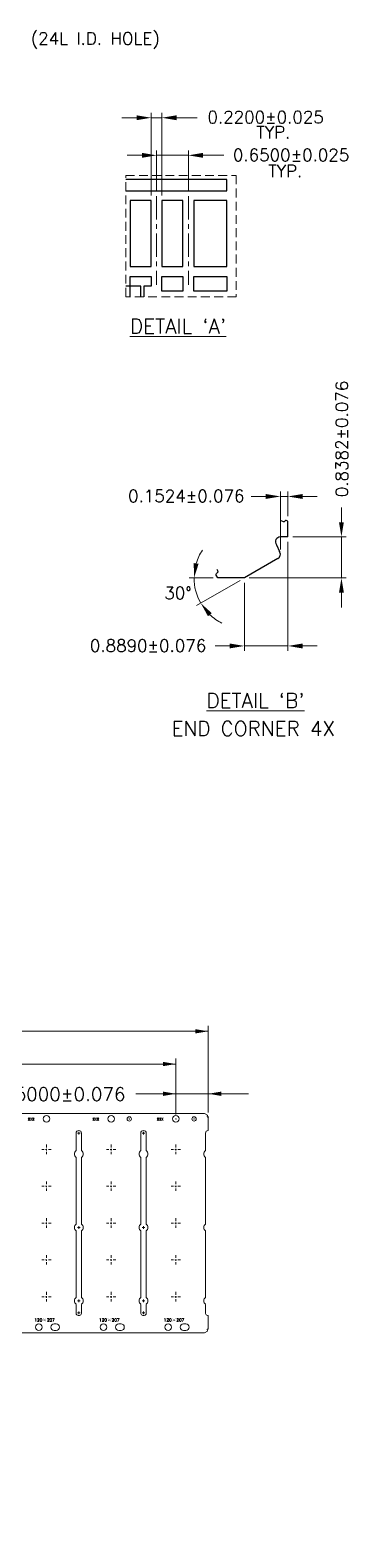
# Model space of a CAD drawing. Extents: x -116 to 0, y -11 to 99.
# Drawn here: x -56.8 to -35.1, y -10.8 to 91.5 of the extents above; entities that cross this region are included whole.
import ezdxf
from ezdxf.enums import TextEntityAlignment as Align

# ---------------------------------------------------------------- set-up
doc = ezdxf.new("R2010")
doc.units = 0
for name, pattern in [('ACISOWELD', [3, 2, -1]), ('CENTER', [50.8, 31.75, -6.35, 6.35, -6.35]), ('HIDDEN', [9.525, 6.35, -3.175])]:
    doc.linetypes.add(name, pattern=pattern)
doc.layers.get('0').update_dxf_attribs({"lineweight": 15})
doc.layers.add('1', color=7, linetype='Continuous')
doc.layers.add('PKG-OUT', color=3, linetype='HIDDEN')
for name, color, linetype, lineweight in [('AM_4', 3, 'Continuous', 5), ('CEN', 1, 'CENTER', 13), ('OUTTER', 7, 'Continuous', 15), ('标注', 3, 'Continuous', 9)]:
    doc.layers.add(name, color=color, linetype=linetype, lineweight=lineweight)
doc.styles.add('SIMPLEX', font='SIMPLEX.SHX', dxfattribs={"height": 0.15})

# ---------------------------------------------------------------- blocks, each defined once
blk = doc.blocks.new('yx')
at = {"color": 0, "lineweight": 15}
for p, q in [((17.6, 96.75), (-180.27, 96.75)), ((27.96, 96.75), (17.6, 96.75)), ((28.64, 96.36), (27.96, 96.75)), ((28.61, 96.07), (28.67, 96.21)), ((28.85, 95.91), (28.69, 95.91)), ((28.85, 92.79), (28.85, 95.91)), ((28.21, 88.13), (28.21, 92.16)), ((28.21, 71.13), (28.21, 86.54)), ((28.21, 54.12), (28.21, 69.54)), ((28.21, 50.55), (28.21, 52.53)), ((28.85, 46.79), (28.85, 49.91)), ((-180.27, 45.95), (27.96, 45.95)), ((27.96, 45.95), (28.64, 46.35)), ((28.67, 46.49), (28.61, 46.63)), ((28.69, 46.79), (28.85, 46.79))]:
    blk.add_line(p, q, dxfattribs=at)
at = {"lineweight": 15}
for points in [[(-6.87, 46.46, -1), (-6.87, 47.98), (-6.37, 47.98, -1), (-6.37, 46.46)], [(8.13, 46.46, -1), (8.13, 47.98), (8.63, 47.98, -1), (8.63, 46.46)], [(23.13, 46.46, -1), (23.13, 47.98), (23.63, 47.98, -1), (23.63, 46.46)]]:
    blk.add_lwpolyline(points, format="xyb", close=True, dxfattribs=at)
for centre in [(-8.65, 95.48), (6.35, 95.48), (21.35, 95.48), (-10.43, 47.22), (4.57, 47.22), (19.57, 47.22)]:
    blk.add_circle(centre, 0.762, dxfattribs=at)
at = {"color": 1, "lineweight": 15}
for centre in [(10.55, 95.48), (25.55, 95.48)]:
    blk.add_circle(centre, 0.5, dxfattribs=at)
at = {"color": 0, "lineweight": 15}
for centre, radius, start, end in [((28.69, 96.01), 0.1, 143.8633, 270), ((28.59, 96.27), 0.1, 323.8633, 60), ((28.85, 92.16), 0.635, 90, 180), ((28.85, 87.34), 1.02, 128.6822, 231.3178), ((28.85, 70.33), 1.02, 128.6822, 231.3178), ((28.85, 53.33), 1.02, 128.6822, 231.3178), ((28.85, 50.55), 0.635, 180, 204.4624), ((28.85, 50.55), 0.635, 204.4624, 270), ((28.69, 46.69), 0.1, 90, 216.1367), ((28.59, 46.44), 0.1, 300, 36.1367)]:
    blk.add_arc(centre, radius, start, end, dxfattribs=at)
at = {"color": 1}
blk.add_arc((0, 0), 0.635, 0, 0, dxfattribs=at)
at = {"color": 1, "lineweight": 9}
blk.add_arc((0, 0), 0.635, 0, 0, dxfattribs=at)
at = {"linetype": 'ByBlock', "lineweight": 15}
for p in [(10.55, 95.48), (10.55, 95.48), (10.55, 95.48), (21.35, 95.48), (21.35, 95.48), (21.35, 95.48), (25.55, 95.48), (25.55, 95.48), (25.55, 95.48), (28.85, 95.91), (28.85, 95.91), (28.85, 95.91)]:
    blk.add_point(p, dxfattribs=at)
at = {"layer": 'AM_4', "lineweight": 15}
for points in [[(10.61, 95.48), (10.48, 95.48)], [(10.55, 95.55), (10.55, 95.41)], [(21.41, 95.48), (21.28, 95.48)], [(21.35, 95.55), (21.35, 95.41)], [(25.61, 95.48), (25.48, 95.48)], [(25.55, 95.55), (25.55, 95.41)]]:
    blk.add_lwpolyline(points, dxfattribs=at)
at = {"layer": 'CEN', "lineweight": 15}
for p, q in [((-1.48, 92.16), (-0.83, 92.16)), ((-0.83, 92.16), (-1.48, 92.16)), ((-1.15, 92.49), (-1.15, 91.83)), ((-1.15, 91.83), (-1.15, 92.49)), ((13.52, 92.16), (14.17, 92.16)), ((14.17, 92.16), (13.52, 92.16)), ((13.85, 92.49), (13.85, 91.83)), ((13.85, 91.83), (13.85, 92.49))]:
    blk.add_line(p, q, dxfattribs=at)
at = {"layer": 'CEN'}
for p, q in [((-1.48, 70.33), (-0.83, 70.33)), ((-1.15, 70), (-1.15, 70.66)), ((13.52, 70.33), (14.17, 70.33)), ((13.85, 70), (13.85, 70.66)), ((-1.48, 53.33), (-0.83, 53.33)), ((-1.15, 53), (-1.15, 53.65)), ((13.52, 53.33), (14.17, 53.33)), ((13.85, 53), (13.85, 53.65))]:
    blk.add_line(p, q, dxfattribs=at)
at = {"layer": 'CEN', "ltscale": 0.02}
for points in [[(-7.56, 88.41), (-9.75, 88.41)], [(-8.65, 89.51), (-8.65, 87.32)], [(7.44, 88.41), (5.25, 88.41)], [(6.35, 89.51), (6.35, 87.32)], [(22.44, 88.41), (20.25, 88.41)], [(21.35, 89.51), (21.35, 87.32)], [(-8.65, 80.98), (-8.65, 78.79)], [(6.35, 80.98), (6.35, 78.79)], [(21.35, 80.98), (21.35, 78.79)], [(-7.56, 79.88), (-9.75, 79.88)], [(7.44, 79.88), (5.25, 79.88)], [(22.44, 79.88), (20.25, 79.88)], [(-7.56, 71.35), (-9.75, 71.35)], [(-8.65, 72.45), (-8.65, 70.26)], [(7.44, 71.35), (5.25, 71.35)], [(6.35, 72.45), (6.35, 70.26)], [(22.44, 71.35), (20.25, 71.35)], [(21.35, 72.45), (21.35, 70.26)], [(-7.56, 62.82), (-9.75, 62.82)], [(-8.65, 63.92), (-8.65, 61.73)], [(7.44, 62.82), (5.25, 62.82)], [(6.35, 63.92), (6.35, 61.73)], [(22.44, 62.82), (20.25, 62.82)], [(21.35, 63.92), (21.35, 61.73)], [(-7.56, 54.29), (-9.75, 54.29)], [(-8.65, 55.39), (-8.65, 53.2)], [(7.44, 54.29), (5.25, 54.29)], [(6.35, 55.39), (6.35, 53.2)], [(22.44, 54.29), (20.25, 54.29)], [(21.35, 55.39), (21.35, 53.2)]]:
    blk.add_lwpolyline(points, dxfattribs=at)
at = {"layer": 'CEN', "lineweight": 15}
for points in [[(-1.48, 50.55), (-0.83, 50.55)], [(-1.15, 50.88), (-1.15, 50.22)], [(13.52, 50.55), (14.17, 50.55)], [(13.85, 50.88), (13.85, 50.22)]]:
    blk.add_lwpolyline(points, close=True, dxfattribs=at)
at = {"layer": 'OUTTER'}
for points in [[(-1.79, 71.13), (-1.79, 86.54, -0.480384), (-1.79, 88.13), (-1.79, 92.16, -1), (-0.52, 92.16), (-0.52, 88.13, -0.480384), (-0.52, 86.54), (-0.52, 71.13)], [(13.21, 71.13), (13.21, 86.54, -0.480384), (13.21, 88.13), (13.21, 92.16, -1), (14.48, 92.16), (14.48, 88.13, -0.480384), (14.48, 86.54), (14.48, 71.13)], [(-0.52, 52.53), (-0.52, 50.55, -0.107145), (-0.58, 50.28, -0.29402), (-1.15, 49.91, -0.29402), (-1.73, 50.28, -0.107145), (-1.79, 50.55), (-1.79, 52.53)], [(14.48, 52.53), (14.48, 50.55, -0.107145), (14.42, 50.28, -0.29402), (13.85, 49.91, -0.29402), (13.27, 50.28, -0.107145), (13.21, 50.55), (13.21, 52.53)]]:
    blk.add_lwpolyline(points, format="xyb", dxfattribs=at)
for points in [[(-1.79, 54.12), (-1.79, 69.54)], [(-0.52, 69.54), (-0.52, 54.12)], [(13.21, 54.12), (13.21, 69.54)], [(14.48, 69.54), (14.48, 54.12)]]:
    blk.add_lwpolyline(points, dxfattribs=at)
for centre, start, end in [((-1.15, 70.33), 128.6822, 231.3178), ((-1.15, 70.33), 308.6822, 51.3178), ((13.85, 70.33), 128.6822, 231.3178), ((13.85, 70.33), 308.6822, 51.3178), ((-1.15, 53.33), 128.6822, 231.3178), ((-1.15, 53.33), 308.6822, 51.3178), ((13.85, 53.33), 128.6822, 231.3178), ((13.85, 53.33), 308.6822, 51.3178)]:
    blk.add_arc(centre, 1.02, start, end, dxfattribs=at)
at = {"layer": '标注', "lineweight": 9}
for p, q in [((-55.15, 115.76), (28.85, 115.76)), ((28.85, 97.21), (28.85, 117.01)), ((21.35, 108.18), (-55.87, 108.18)), ((21.35, 96.78), (21.35, 109.43)), ((28.85, 96.95), (28.85, 110.69)), ((21.35, 96.52), (21.35, 106.07)), ((21.35, 101.29), (12.03, 101.29)), ((28.85, 101.29), (21.35, 101.29)), ((38.16, 101.29), (28.85, 101.29))]:
    blk.add_line(p, q, dxfattribs=at)
at = {"layer": '标注', "linetype": 'ByBlock', "lineweight": 9}
for points in [[(28.85, 115.76), (25.85, 116.26), (25.85, 115.26)], [(21.35, 108.18), (18.35, 108.68), (18.35, 107.68)], [(21.35, 101.29), (18.35, 101.79), (18.35, 100.79)], [(28.85, 101.29), (31.85, 100.79), (31.85, 101.79)]]:
    blk.add_solid(points, dxfattribs=at)
at = {"lineweight": 15, "style": 'SIMPLEX'}
for p in [(-12.2, 95.39), (2.8, 95.39), (17.73, 95.39)]:
    blk.add_text('XXX', height=0.6, dxfattribs=at).set_placement(p, align=Align.MIDDLE_CENTER)
at = {"layer": '标注', "linetype": 'ByBlock', "lineweight": 9, "insert": (-5.19, 101.2), "char_height": 3.125, "attachment_point": 5, "style": 'SIMPLEX'}
blk.add_mtext('7.5000%%P0.076', dxfattribs=at)
at = {"layer": '标注', "lineweight": 9, "char_height": 0.7, "width": 7.7711, "attachment_point": 6, "style": 'SIMPLEX'}
for insert in [(-6.74, 48.91), (8.26, 48.91), (23.26, 48.91)]:
    blk.add_mtext('\\A1;120\\f宋体|b0|i0|c134|p2;×\\Fsimplex.shx|c134;207', dxfattribs=dict(at, insert=insert))

msp = doc.modelspace()

# ---------------------------------------------------------------- linework, layer by layer
at = {"layer": '1'}
for p, q in [((-39.18701, 57.03133), (-39.18701, 58.116)), ((-39.96955, 56.50142), (-39.75914, 56.04394)), ((-39.18701, 57.03133), (-39.70034, 57.03133)), ((-39.86168, 55.55869), (-42.15034, 54.23733)), ((-42.15034, 54.23733), (-43.95505, 54.23733))]:
    msp.add_line(p, q, dxfattribs=at)
for points in [[(-50.22692, 80.607), (-43.338, 80.607), (-43.338, 81.37366), (-50.22692, 81.37366)], [(-49.93299, 73.38163), (-49.93299, 74.77366), (-48.49966, 74.77366), (-48.49966, 74.107), (-49.00466, 74.107), (-49.00466, 73.38163)]]:
    msp.add_lwpolyline(points, dxfattribs=at)
for points in [[(-48.49966, 79.94033), (-49.93299, 79.94033), (-49.93299, 75.44033), (-48.49966, 75.44033)], [(-46.33299, 79.94033), (-47.76633, 79.94033), (-47.76633, 75.44033), (-46.33299, 75.44033)], [(-43.338, 79.94033), (-45.59966, 79.94033), (-45.59966, 75.44033), (-43.338, 75.44033)], [(-46.33299, 73.77366), (-47.76633, 73.77366), (-47.76633, 74.77366), (-46.33299, 74.77366)], [(-43.338, 73.77366), (-45.59966, 73.77366), (-45.59966, 74.77366), (-43.338, 74.77366)]]:
    msp.add_lwpolyline(points, close=True, dxfattribs=at)
for points in [[(-39.18701, 58.116), (-39.29324, 58.15616, 0.357506634), (-39.37334, 58.12914), (-39.39448, 58.09533, -0.365708742), (-39.47638, 58.06902), (-39.69621, 58.1595)], [(-43.95505, 54.23733), (-44.06681, 54.42556, -0.368459788), (-44.04482, 54.55345), (-43.97931, 54.60802, 0.348164941), (-43.95387, 54.7296), (-43.99839, 54.81858)]]:
    msp.add_lwpolyline(points, format="xyb", dxfattribs=at)
for centre, start, end in [((-39.70034, 56.698), 90, 216.1367409), ((-40.02834, 55.84737), 300, 36.1367409)]:
    msp.add_arc(centre, 0.33333, start, end, dxfattribs=at)
at = {"layer": 'CEN', "ltscale": 0.05}
for p, q in [((-48.13299, 80.22497), (-48.13299, 74.20066)), ((-45.96633, 80.22497), (-45.96633, 74.20066))]:
    msp.add_line(p, q, dxfattribs=at)
at = {"layer": 'PKG-OUT'}
msp.add_lwpolyline([(-49.21633, 73.38163), (-49.21633, 74.107), (-50.22692, 74.107)], dxfattribs=at)
at = {"layer": '标注', "lineweight": 9}
for p, q in [((-49.49966, 85.57181), (-50.49966, 85.57181)), ((-48.49966, 80.287), (-48.49966, 85.90514)), ((-48.49966, 85.57181), (-47.76633, 85.57181)), ((-47.76633, 80.287), (-47.76633, 85.90514)), ((-46.76633, 85.57181), (-45.36302, 85.57181)), ((-49.13299, 83.01349), (-50.13299, 83.01349)), ((-48.13299, 80.57164), (-48.13299, 83.34682)), ((-48.13299, 83.01349), (-45.96633, 83.01349)), ((-45.96633, 80.57164), (-45.96633, 83.34682)), ((-44.96633, 83.01349), (-43.54014, 83.01349)), ((-40.69501, 59.78711), (-41.69501, 59.78711)), ((-39.69501, 56.1807), (-39.69501, 60.12045)), ((-39.18701, 59.78711), (-39.69501, 59.78711)), ((-39.18701, 58.44933), (-39.18701, 60.12045)), ((-38.18701, 59.78711), (-37.18701, 59.78711)), ((-35.53742, 58.03133), (-35.53742, 59.03133)), ((-39.18701, 56.698), (-39.18701, 49.27697)), ((-38.85368, 57.03133), (-35.20409, 57.03133)), ((-35.53742, 54.23733), (-35.53742, 57.03133)), ((-44.28839, 54.23733), (-45.9151, 54.23733)), ((-42.43902, 54.07066), (-45.41072, 52.35495)), ((-42.15034, 53.904), (-42.15034, 49.27697)), ((-41.81701, 54.23733), (-35.20409, 54.23733)), ((-35.53742, 53.23733), (-35.53742, 52.23733)), ((-43.15034, 49.6103), (-44.15034, 49.6103)), ((-39.18701, 49.6103), (-42.15034, 49.6103)), ((-38.18701, 49.6103), (-37.18701, 49.6103))]:
    msp.add_line(p, q, dxfattribs=at)
at = {"layer": '标注', "linetype": 'ACISOWELD', "lineweight": 9, "ltscale": 0.3}
msp.add_lwpolyline([(-50.22692, 81.65067), (-42.70711, 81.65067), (-42.70711, 73.38163), (-50.22692, 73.38163)], close=True, dxfattribs=at)
at = {"layer": '标注', "lineweight": 9}
for start, end in [(146.4858919, 163.2429459), (180, 210), (226.7570541, 243.5141081)]:
    msp.add_arc((-42.15034, 54.23733), 3.43142, start, end, dxfattribs=at)
for points in [[(-49.49966, 85.73848), (-49.49966, 85.40514), (-48.49966, 85.57181)], [(-46.76633, 85.73848), (-46.76633, 85.40514), (-47.76633, 85.57181)], [(-49.13299, 83.18016), (-49.13299, 82.84682), (-48.13299, 83.01349)], [(-44.96633, 83.18016), (-44.96633, 82.84682), (-45.96633, 83.01349)], [(-40.69501, 59.95378), (-40.69501, 59.62045), (-39.69501, 59.78711)], [(-38.18701, 59.95378), (-38.18701, 59.62045), (-39.18701, 59.78711)], [(-35.37075, 58.03133), (-35.70409, 58.03133), (-35.53742, 57.03133)], [(-45.60094, 55.25094), (-45.27116, 55.20237), (-45.58176, 54.23733)], [(-35.37075, 53.23733), (-35.70409, 53.23733), (-35.53742, 54.23733)], [(-44.37053, 51.84117), (-44.63184, 51.63422), (-45.12204, 52.52162)], [(-43.15034, 49.77697), (-43.15034, 49.44363), (-42.15034, 49.6103)], [(-38.18701, 49.77697), (-38.18701, 49.44363), (-39.18701, 49.6103)]]:
    msp.add_solid(points, dxfattribs=at)

# ---------------------------------------------------------------- block references
at = {"color": 0, "lineweight": 9, "xscale": 0.294, "yscale": 0.294, "zscale": 0.294}
msp.add_blockref('yx', (-53.09342, -10.65959), dxfattribs=at)

# ---------------------------------------------------------------- texts
at = {"layer": '标注', "lineweight": 9, "style": 'SIMPLEX'}
for s, height, p in [('(24L I.D. HOLE)', 0.8333333, (-56.70616, 90.54909)), ('TYP.', 0.833333, (-41.33574, 84.16711)), ('TYP.', 0.833333, (-40.52808, 81.52235)), ("%%uDETAIL `A'", 0.9999999, (-49.94992, 70.88709)), ("%%uDETAIL `B'", 0.9999999, (-44.73899, 45.39358)), ('END CORNER 4X', 0.9999999, (-47.11701, 43.48222))]:
    msp.add_text(s, height=height, dxfattribs=at).set_placement(p)
msp.add_text('0.8382±0.076', height=0.8333333, rotation=90, dxfattribs=at).set_placement((-35.50938, 63.7013), align=Align.MIDDLE_CENTER)
for s, height, p in [('0.1524±0.076', 0.8333333, (-46.11025, 59.82623)), ('30%%d', 0.833333, (-46.67431, 53.20953)), ('0.8890±0.076', 0.8333333, (-48.71334, 49.6348))]:
    msp.add_text(s, height=height, dxfattribs=at).set_placement(p, align=Align.MIDDLE_CENTER)
at = {"layer": '标注', "lineweight": 9, "char_height": 0.8333333, "attachment_point": 5, "style": 'SIMPLEX'}
for s, insert in [('\\A1;0.2200%%P0.025', (-40.70186, 85.61221)), ('\\A1;0.6500%%P0.025', (-38.96676, 83.04303))]:
    msp.add_mtext(s, dxfattribs=dict(at, insert=insert))

doc.saveas('drawing.dxf')
